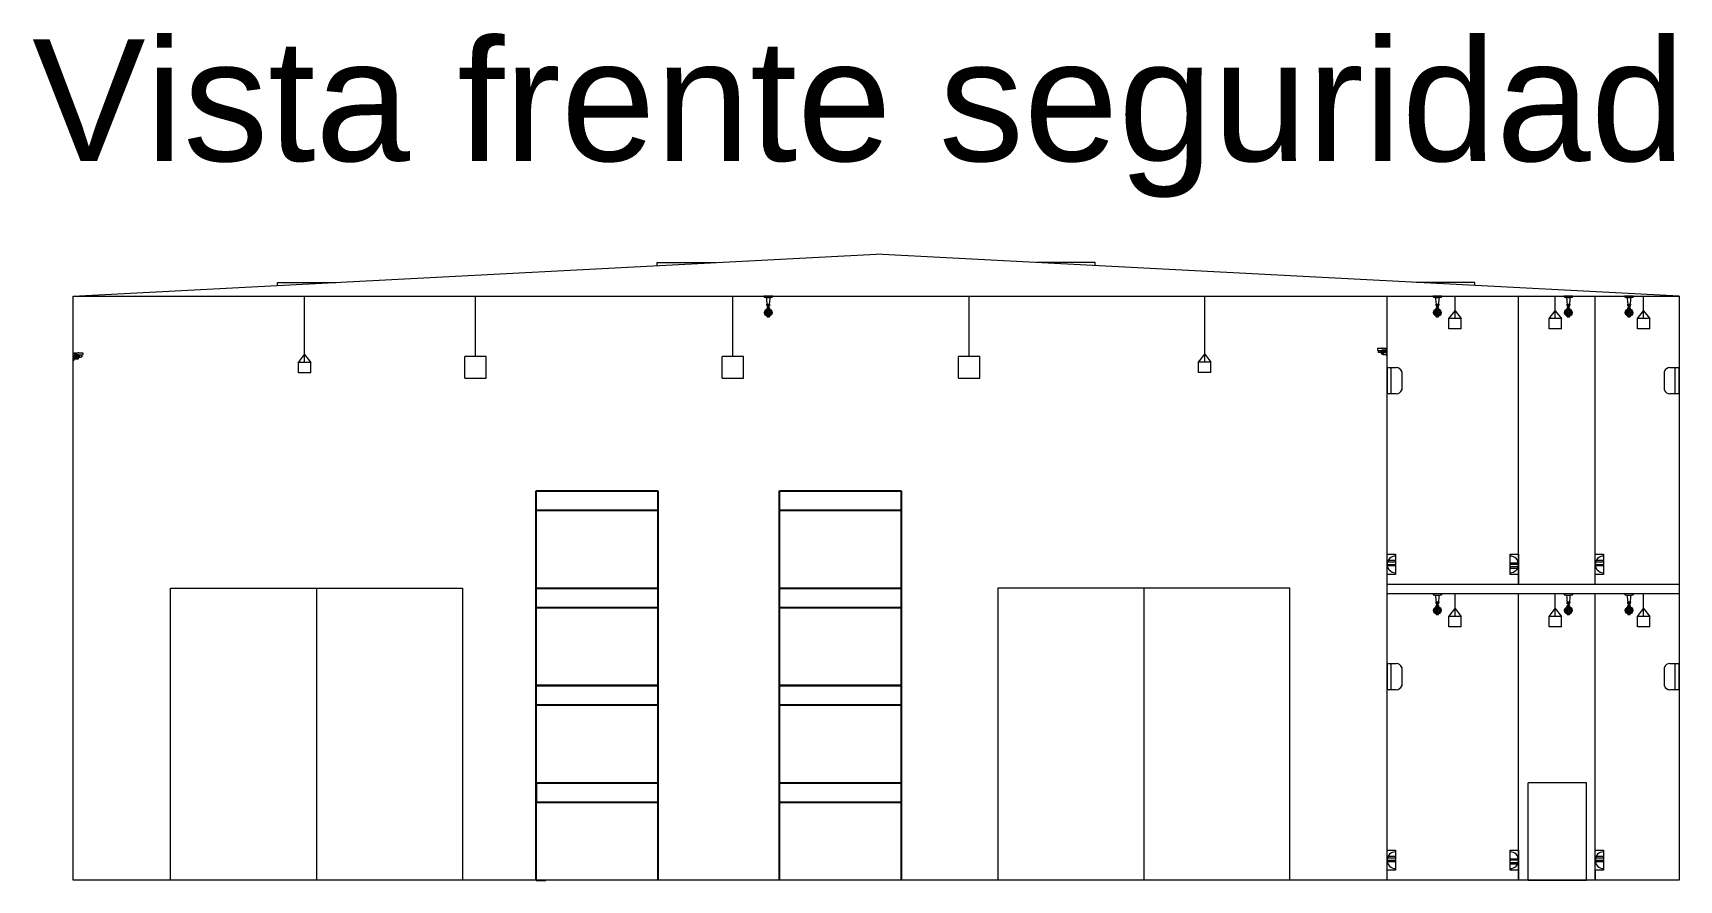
# Model space of a CAD drawing. Header units: millimetres. Extents: x -461 to 1315, y -154 to 152.
# Drawn here: x 1009.98 to 1043.81, y 25.52 to 42.94 of the extents above; entities that cross this region are included whole.
import ezdxf

# ---------------------------------------------------------------- set-up
doc = ezdxf.new("R2010")
doc.units = ezdxf.units.MM
doc.layers.get('0').update_dxf_attribs({"lineweight": 13})
for name, color, linetype, lineweight in [('A-AREA', 7, 'Continuous', 5), ('A-DOOR', 251, 'Continuous', 13), ('A-ROOF', 200, 'Continuous', 13), ('A-WALL', 253, 'Continuous', 15), ('E-AUXL', 72, 'Continuous', 13), ('E-LITE', 40, 'Continuous', 13)]:
    doc.layers.add(name, color=color, linetype=linetype, lineweight=lineweight)
doc.layers.add('C-TRAL', color=212, linetype='Continuous')
doc.styles.get("Standard").update_dxf_attribs({"font": 'arial.ttf'})

# ---------------------------------------------------------------- blocks, each defined once
blk = doc.blocks.new('HB75_SIDE-WALL')
at = {"lineweight": 0}
for p, q in [((-3.9, 0.7), (-3.9, 0.5)), ((-3.8, 0.7), (-3.8, 0.5)), ((-3.8, 0.7), (-3.8, 0.5)), ((-3.8, 0.7), (-3.8, 0.5)), ((-3.7, 3.7), (-3.7, 3.6)), ((-3.7, 3.7), (-3.7, 3.6)), ((-3.7, 0.7), (-3.7, 0.5)), ((-3.7, 0.7), (-3.7, 0.5)), ((-3.6, 3.7), (-3.6, 3.6)), ((-3.6, 3.7), (-3.6, 3.6)), ((-3.6, 3.7), (-3.6, 3.6)), ((-3.6, 3.7), (-3.6, 3.6)), ((-3.6, 3.7), (-3.6, 3.6)), ((-3.6, 0.7), (-3.6, 0.5)), ((-3.6, 0.7), (-3.6, 0.5)), ((-3.6, 0.7), (-3.6, 0.5)), ((-3.5, 3.7), (-3.5, 3.6)), ((-3.5, 3.7), (-3.5, 3.6)), ((-3.5, 3.7), (-3.5, 3.6)), ((-3.5, 3.7), (-3.5, 3.6)), ((-3.5, 3.7), (-3.5, 3.6)), ((-3.5, 0.7), (-3.5, 0.5)), ((-3.4, 3.7), (-3.4, 3.6)), ((-3.4, 3.7), (-3.4, 3.6)), ((-3.4, 3.7), (-3.4, 3.6)), ((-3.4, 3.7), (-3.4, 3.6)), ((-3.4, 3.7), (-3.4, 3.6)), ((-3.4, 0.7), (-3.4, 0.5)), ((-3.4, 0.7), (-3.4, 0.5)), ((-3.4, 0.7), (-3.4, 0.5)), ((-3.3, 3.7), (-3.3, 3.6)), ((-3.3, 3.7), (-3.3, 3.6)), ((-3.3, 3.7), (-3.3, 3.6)), ((-3.3, 0.7), (-3.3, 0.5)), ((-3.3, 0.7), (-3.3, 0.5)), ((-3.3, 0.7), (-3.3, 0.5)), ((-3.2, 0.7), (-3.2, 0.5)), ((-3.2, 0.7), (-3.2, 0.5)), ((-3.1, 0.7), (-3.1, 0.5)), ((-3.1, 0.7), (-3.1, 0.5))]:
    blk.add_line(p, q, dxfattribs=at)
blk.add_line((-0.9, 2.3), (-0.9, 1.9))
for points in [[(-0.6, 3.6), (-6.5, 3.6), (-6.5, 3.2, 0.023647), (-6.5, 3.2, 0.073045), (-6.3, 2.2, 0.305112), (-6.1, 2.1), (-4.6, 2.1, 0.030231), (-4.6, 2.1, 0.037695), (-3, 2.4, -0.066409), (-0.9, 2.7, 0.383469), (-0.7, 2.9)], [(-5.7, 2.1), (-5.7, 0.9, -0.199735), (-5.8, 1), (-5.8, 2.1)], [(-4.1, 2.2), (-4.1, 0.8, -0.017519), (-5.7, 0.9), (-5.7, 2.1), (-4.6, 2.1, 0.030231), (-4.6, 2.1, 0.011991)], [(-4, 2.2), (-4, 0.8, -0.374579), (-4.1, 0.8), (-4.1, 2.2, 0.002666)], [(-1.3, 2.7, -0.048561), (-1.1, 2.2, -0.15646), (-1.1, 2, -0.064172), (-1.3, 1.4, -0.183015), (-1.4, 1.3, -0.059758), (-2.9, 0.9, 0.070877), (-3.3, 0.9), (-3.5, 0.9, -0.022912), (-4, 0.9), (-4, 2.2, 0.023024), (-3, 2.4, -0.054644)], [(-2.9, 0.9, 0.070877), (-3.3, 0.9), (-3.5, 0.9, -0.022912), (-4, 0.9), (-4, 0.7, 0.414214), (-3.9, 0.7), (-3, 0.7, 0.328756), (-3, 0.7), (-3, 0.9, -0.293652)], [(-1.4, 1.5), (-1.3, 1.5), (-1.4, 1.5, -0.063661), (-3.9, 1.2, 0.062911)], [(-3.3, -0.3), (-3.6, -0.2, -0.354119), (-3.6, -0.2), (-3.6, 0.2, -0.354119), (-3.6, 0.2), (-3.3, 0.3)], [(-3.1, 2.4, -0.006319), (-3.4, 2.3, 0.371824), (-3.3, 2.3), (-1.3, 2.3, 1), (-1.3, 2.4)], [(-3.3, 2.2), (-1.2, 2.2, -1), (-1.2, 2.1), (-3.3, 2.1, -1)], [(-3.3, 2), (-1.3, 2, -1), (-1.3, 1.9), (-3.3, 1.9, -1)], [(-3.3, -0.3), (-3.3, 0.3, -0.379778), (-3.3, 0.4), (-2.7, 0.5), (-2.7, -0.5), (-3.3, -0.4, -0.379778)], [(0, 1.5), (-0.2, 1.5, 0.27722), (-0.3, 1.4, 0.0221), (-0.4, 0.9, -0.362038), (-0.6, 0.6, 0.020914), (-2.7, 0.5, 0.377742), (-2.7, 0.4), (-2.7, -0.4, 0.377742), (-2.7, -0.5, 0.020914), (-0.6, -0.6, -0.362038), (-0.4, -0.9, 0.0221), (-0.3, -1.4, 0.27722), (-0.2, -1.5), (0, -1.5)], [(-0.9, 2.3, -0.414214), (-0.9, 2.2), (-1.1, 2.2), (-1.1, 2.4), (-0.9, 2.4, -0.414214), (-0.9, 2.3)], [(-1.1, 1.8, 0.018604), (-1.1, 2, 0.15646), (-1.1, 2.2, 0.018604), (-1.1, 2.4), (-1.1, 2.4, -0.414214), (-1.1, 2.4), (-1.1, 1.9, -0.414214), (-1.1, 1.8)], [(-1.1, 2), (-0.9, 2, 0.414214), (-0.9, 2), (-0.9, 2.2, 0.414214), (-0.9, 2.2), (-1.1, 2.2)], [(-0.9, 2, 0.414214), (-0.9, 2), (-1.1, 2), (-1.1, 1.9), (-0.9, 1.9, 0.414214), (-0.9, 1.9)]]:
    blk.add_lwpolyline(points, format="xyb", close=True)
at = {"lineweight": 0, "flags": 128}
for points in [[(-3.9, 0.7), (-3.9, 0.7), (-3.1, 0.7), (-3.1, 0.7)], [(-3.9, 0.7), (-3.1, 0.7), (-3.1, 0.5), (-3.9, 0.5)], [(-3.1, 0.5), (-3.1, 0.5), (-3.9, 0.5), (-3.9, 0.5)], [(-3.2, 0.7), (-3.2, 0.7), (-3.8, 0.7), (-3.8, 0.7)], [(-3.2, 0.5), (-3.2, 0.5), (-3.8, 0.5), (-3.8, 0.5)], [(-3.5, 3.7), (-3.7, 3.7), (-3.7, 3.7), (-3.5, 3.7)], [(-3.5, 3.7), (-3.5, 3.7), (-3.7, 3.7), (-3.7, 3.6), (-3.3, 3.6), (-3.3, 3.7), (-3.4, 3.7), (-3.4, 3.7)], [(-3.7, 3.6), (-3.7, 3.6), (-3.3, 3.6), (-3.3, 3.6)], [(-3.3, 3.6), (-3.3, 3.6), (-3.7, 3.6), (-3.7, 3.6)], [(-3.6, 3.6), (-3.6, 3.6), (-3.3, 3.6), (-3.3, 3.6)], [(-3.3, 3.7), (-3.3, 3.7), (-3.4, 3.7), (-3.4, 3.7)]]:
    blk.add_lwpolyline(points, close=True, dxfattribs=at)
blk.add_lwpolyline([(-3.6, 0.4), (-3.6, 0.5), (-3.4, 0.5), (-3.4, 0.4)], close=True)
for points in [[(-3.3, 0.4, 0.386667), (-3.4, 0.4), (-3.6, 0.4, 0.423228), (-3.6, 0.4), (-3.6, 0.2)], [(-1.3, 2.7), (-1.1, 2.2, -0.110268), (-1.1, 2.1), (-1.3, 1.5)]]:
    blk.add_lwpolyline(points, format="xyb")
blk.add_lwpolyline([(-3.3, 0.3), (-3.3, 0.3)])
blk.add_arc((5.7, 0), 6.15, 172.0418, 187.9582)
blk = doc.blocks.new('HB75_FACE')
at = {"lineweight": 0}
for p, q in [((-0.39, -4.19), (-0.39, -4.04)), ((-0.35, -4.19), (-0.35, -4.04)), ((-0.32, -4.19), (-0.32, -4.04)), ((-0.28, -4.19), (-0.28, -4.04)), ((-0.24, -4.19), (-0.24, -4.04)), ((-0.2, -4.19), (-0.2, -4.04)), ((-0.16, -4.19), (-0.16, -4.04)), ((-0.12, -4.19), (-0.12, -4.04)), ((-0.08, -4.19), (-0.08, -4.04)), ((-0.04, -4.19), (-0.04, -4.04)), ((0.04, -4.19), (0.04, -4.04)), ((0.08, -4.19), (0.08, -4.04)), ((0.12, -4.19), (0.12, -4.04)), ((0.16, -4.19), (0.16, -4.04)), ((0.2, -4.19), (0.2, -4.04)), ((0.24, -4.19), (0.24, -4.04)), ((0.28, -4.19), (0.28, -4.04)), ((0.31, -4.19), (0.31, -4.04)), ((0.35, -4.19), (0.35, -4.04)), ((0.39, -4.19), (0.39, -4.04))]:
    blk.add_line(p, q, dxfattribs=at)
for points in [[(-1.54, 0), (-1.48, -0.22, 0.27722), (-1.38, -0.31, 0.0221), (-0.85, -0.4, -0.362038), (-0.64, -0.64, 0.020914), (-0.46, -2.66, 0.377742), (-0.43, -2.7), (0.43, -2.7, 0.377742), (0.46, -2.66, 0.020914), (0.64, -0.64, -0.362038), (0.85, -0.4, 0.0221), (1.38, -0.31, 0.27722), (1.48, -0.22), (1.54, 0)], [(0.35, -3.34), (-0.35, -3.34, -0.379778), (-0.39, -3.31), (-0.46, -2.7), (0.46, -2.7), (0.39, -3.31, -0.379778)], [(-0.24, -4.37), (-0.23, -4.28, -0.080856), (0.23, -4.28), (0.24, -4.37, 0.093119)], [(-0.1, -3.64), (-0.16, -3.86, 0.423228), (-0.13, -3.89), (0.13, -3.89, 0.423228), (0.16, -3.86), (0.1, -3.64), (0.15, -3.6), (0.15, -3.48, 0.969782), (-0.15, -3.48), (-0.15, -3.6)], [(-0.43, -6.9), (-0.39, -7.07), (0.39, -7.07), (0.43, -6.9, -0.16948)]]:
    blk.add_lwpolyline(points, format="xyb", close=True)
at = {"lineweight": 0, "flags": 128}
for points in [[(-0.41, -4.04), (-0.39, -4.02), (0.39, -4.02), (0.41, -4.04)], [(0.41, -4.19), (-0.41, -4.19), (-0.41, -4.04), (0.41, -4.04)], [(0.41, -4.19), (0.39, -4.21), (-0.39, -4.21), (-0.41, -4.19)], [(-0.33, -4.02), (-0.33, -4), (0.33, -4), (0.33, -4.02)], [(-0.33, -4.21), (-0.33, -4.23), (0.33, -4.23), (0.33, -4.21)]]:
    blk.add_lwpolyline(points, close=True, dxfattribs=at)
blk.add_lwpolyline([(-0.1, -3.64), (-0.2, -3.64, -0.354119), (-0.24, -3.61), (-0.3, -3.34), (0.3, -3.34), (0.24, -3.61, -0.354119), (0.2, -3.64), (0.1, -3.64)], format="xyb")
blk.add_lwpolyline([(0.13, -3.89), (0.13, -4), (-0.13, -4), (-0.13, -3.89)], close=True)
blk.add_lwpolyline([(0.13, -4.27), (0.13, -4.23), (-0.13, -4.23), (-0.13, -4.27)])
for radius in [1.31, 1.2, 1.09, 1.06, 0.741, 0.665, 0.291]:
    blk.add_circle((0, -5.66), radius)
blk.add_arc((0, 5.68), 6.15, 262.0418, 277.9582)
blk = doc.blocks.new('Aireaconcidicionado laterial')
at = {"layer": 'E-LITE'}
for p, q in [((887.092, 29.722), (887.28, 29.722)), ((887.092, 29.722), (887.092, 29.182)), ((887.177, 29.182), (887.177, 29.722)), ((887.392, 29.64), (887.392, 29.264)), ((887.28, 29.182), (887.092, 29.182))]:
    blk.add_line(p, q, dxfattribs=at)
for centre, start, end in [((887.28, 29.605), 17.521, 90), ((887.28, 29.299), 270, 342.479)]:
    blk.add_arc(centre, 0.117, start, end, dxfattribs=at)
blk = doc.blocks.new('BLOQUELATERALDETOMA')
at = {"layer": 'E-LITE'}
for p, q in [((887.092, 31.966), (887.264, 31.966)), ((887.092, 31.55), (887.092, 31.966)), ((887.264, 31.803), (887.098, 31.803)), ((887.264, 31.834), (887.11, 31.834)), ((887.264, 31.966), (887.264, 31.55)), ((887.264, 31.803), (887.264, 31.834)), ((887.092, 31.758), (887.264, 31.758)), ((887.264, 31.727), (887.092, 31.727)), ((887.264, 31.55), (887.092, 31.55))]:
    blk.add_line(p, q, dxfattribs=at)
blk.add_arc((887.264, 31.758), 0.171, 90, 270, dxfattribs=at)

msp = doc.modelspace()

# ---------------------------------------------------------------- linework, layer by layer
at = {"layer": 'A-AREA'}
for p, q in [((1010.812, 25.525, 0.024), (1010.812, 37.525, 0.024)), ((1010.812, 37.525, 0.024), (1043.812, 37.525, 0.024)), ((1043.812, 37.525, 0.024), (1043.812, 25.525, 0.024)), ((1043.812, 25.525, 0.024), (1010.812, 25.525, 0.024))]:
    msp.add_line(p, q, dxfattribs=at)
at = {"layer": 'A-DOOR'}
for p, q in [((1012.812, 25.525, 0.024), (1012.812, 31.525, 0.024)), ((1012.812, 31.525, 0.024), (1018.812, 31.525, 0.024)), ((1015.812, 31.525, 0.024), (1015.812, 25.525, 0.024)), ((1018.812, 31.525, 0.024), (1018.812, 25.525, 0.024)), ((1035.812, 31.525, 0.024), (1029.812, 31.525, 0.024)), ((1029.812, 31.525, 0.024), (1029.812, 25.525, 0.024)), ((1032.812, 31.525, 0.024), (1032.812, 25.525, 0.024)), ((1035.812, 25.525, 0.024), (1035.812, 31.525, 0.024)), ((1040.712, 25.525, 0.024), (1040.712, 27.525, 0.024)), ((1041.912, 27.525, 0.024), (1040.712, 27.525, 0.024)), ((1041.912, 25.525, 0.024), (1041.912, 27.525, 0.024)), ((1040.712, 25.525, 0.024), (1041.912, 25.525, 0.024))]:
    msp.add_line(p, q, dxfattribs=at)
at = {"layer": 'A-ROOF'}
for p in [(1010.812, 37.525, 0.024), (1043.812, 37.525, 0.024)]:
    msp.add_line(p, (1027.312, 38.389, 0.024), dxfattribs=at)
at = {"layer": 'A-WALL'}
for p, q in [((1037.812, 25.525, 0.024), (1037.812, 37.525, 0.024)), ((1040.512, 31.605, 0.024), (1040.512, 37.525, 0.024)), ((1042.087, 31.605, 0.024), (1042.087, 37.525, 0.024)), ((1040.512, 31.815, 0.024), (1040.512, 31.605, 0.024)), ((1037.812, 31.405, 0.024), (1037.812, 31.605, 0.024)), ((1037.812, 31.605, 0.024), (1043.812, 31.605, 0.024)), ((1043.812, 31.405, 0.024), (1037.812, 31.405, 0.024)), ((1040.512, 25.525, 0.024), (1040.512, 31.405, 0.024)), ((1042.087, 25.525, 0.024), (1042.087, 31.405, 0.024)), ((1040.512, 25.74, 0.024), (1040.512, 25.525, 0.024)), ((1042.087, 25.74, 0.024), (1042.087, 25.525, 0.024))]:
    msp.add_line(p, q, dxfattribs=at)
at = {"layer": 'C-TRAL'}
for p, q in [((1020.324, 31.525, 0.024), (1020.324, 33.525, 0.024)), ((1020.324, 33.525, 0.024), (1022.824, 33.525, 0.024)), ((1020.324, 33.525, 0.024), (1022.824, 33.525, 0.024)), ((1022.824, 33.525, 0.024), (1022.824, 31.525, 0.024)), ((1025.324, 31.525, 0.024), (1025.324, 33.525, 0.024)), ((1025.324, 33.525, 0.024), (1027.824, 33.525, 0.024)), ((1025.324, 33.525, 0.024), (1027.824, 33.525, 0.024)), ((1025.324, 33.525, 0.024), (1027.824, 33.525, 0.024)), ((1027.824, 33.525, 0.024), (1027.824, 31.525, 0.024)), ((1020.324, 33.125, 0.024), (1022.824, 33.125, 0.024)), ((1025.324, 33.125, 0.024), (1027.824, 33.125, 0.024)), ((1020.324, 29.525, 0.024), (1020.324, 31.525, 0.024)), ((1020.324, 31.525, 0.024), (1022.824, 31.525, 0.024)), ((1020.324, 31.525, 0.024), (1022.824, 31.525, 0.024)), ((1022.824, 31.525, 0.024), (1022.824, 29.525, 0.024)), ((1025.324, 29.525, 0.024), (1025.324, 31.525, 0.024)), ((1025.324, 31.525, 0.024), (1027.824, 31.525, 0.024)), ((1025.324, 31.525, 0.024), (1027.824, 31.525, 0.024)), ((1025.324, 31.525, 0.024), (1027.824, 31.525, 0.024)), ((1027.824, 31.525, 0.024), (1027.824, 29.525, 0.024)), ((1020.324, 31.125, 0.024), (1022.824, 31.125, 0.024)), ((1025.324, 31.125, 0.024), (1027.824, 31.125, 0.024)), ((1020.324, 27.525, 0.024), (1020.324, 29.525, 0.024)), ((1022.824, 29.525, 0.024), (1020.324, 29.525, 0.024)), ((1020.324, 29.525, 0.024), (1022.824, 29.525, 0.024)), ((1022.824, 29.525, 0.024), (1022.824, 29.525, 0.024)), ((1022.824, 29.525, 0.024), (1022.824, 27.525, 0.024)), ((1025.324, 27.525, 0.024), (1025.324, 29.525, 0.024)), ((1027.824, 29.525, 0.024), (1025.324, 29.525, 0.024)), ((1027.824, 29.525, 0.024), (1025.324, 29.525, 0.024)), ((1025.324, 29.525, 0.024), (1027.824, 29.525, 0.024)), ((1027.824, 29.525, 0.024), (1027.824, 29.525, 0.024)), ((1027.824, 29.525, 0.024), (1027.824, 27.525, 0.024)), ((1020.324, 29.125, 0.024), (1022.824, 29.125, 0.024)), ((1025.324, 29.125, 0.024), (1027.824, 29.125, 0.024)), ((1020.324, 27.525, 0.024), (1022.824, 27.525, 0.024)), ((1020.324, 25.525, 0.024), (1020.324, 27.525, 0.024)), ((1020.324, 27.525, 0.024), (1020.324, 27.125, 0.024)), ((1022.824, 27.525, 0.024), (1022.824, 25.525, 0.024)), ((1025.324, 27.525, 0.024), (1027.824, 27.525, 0.024)), ((1025.324, 25.525, 0.024), (1025.324, 27.525, 0.024)), ((1025.324, 27.525, 0.024), (1027.824, 27.525, 0.024)), ((1027.824, 27.525, 0.024), (1027.824, 25.525, 0.024)), ((1020.324, 27.125, 0.024), (1022.824, 27.125, 0.024)), ((1025.324, 27.125, 0.024), (1027.824, 27.125, 0.024)), ((1020.324, 25.525, 0.024), (1020.524, 25.525, 0.024))]:
    msp.add_line(p, q, dxfattribs=at)
at = {"layer": 'E-AUXL'}
for p, q in [((1022.812, 38.153, 0.024), (1022.812, 38.216, 0.024)), ((1022.812, 38.216, 0.024), (1024.012, 38.216, 0.024)), ((1031.812, 38.216, 0.024), (1030.612, 38.216, 0.024)), ((1031.812, 38.153, 0.024), (1031.812, 38.216, 0.024)), ((1015.012, 37.745, 0.024), (1015.012, 37.808, 0.024)), ((1015.012, 37.808, 0.024), (1016.212, 37.808, 0.024)), ((1039.612, 37.808, 0.024), (1038.412, 37.808, 0.024)), ((1039.612, 37.745, 0.024), (1039.612, 37.808, 0.024))]:
    msp.add_line(p, q, dxfattribs=at)
at = {"layer": 'E-LITE'}
for p, q in [((1015.565, 36.323, 0.024), (1015.565, 37.525, 0.024)), ((1019.08, 36.286, 0.048), (1019.08, 37.525, 0.024)), ((1024.368, 36.286, 0.024), (1024.368, 37.525, 0.024)), ((1029.22, 36.286, 0.048), (1029.22, 37.525, 0.024)), ((1034.065, 36.331, 0.024), (1034.065, 37.532, 0.024)), ((1039.083, 37.064, 0.024), (1039.209, 37.224, 0.024)), ((1039.209, 37.224, 0.024), (1039.209, 37.525, 0.024)), ((1039.209, 37.064, 0.024), (1039.209, 37.224, 0.024)), ((1039.209, 37.224, 0.024), (1039.336, 37.064, 0.024)), ((1041.14, 37.064, 0.04), (1041.267, 37.224, 0.04)), ((1041.267, 37.224, 0.04), (1041.267, 37.525, 0.04)), ((1041.267, 37.064, 0.04), (1041.267, 37.224, 0.04)), ((1041.267, 37.224, 0.04), (1041.393, 37.064, 0.04)), ((1042.957, 37.064, 0.055), (1043.084, 37.224, 0.055)), ((1043.084, 37.224, 0.055), (1043.084, 37.525, 0.055)), ((1043.084, 37.064, 0.055), (1043.084, 37.224, 0.055)), ((1043.084, 37.224, 0.055), (1043.211, 37.064, 0.055)), ((1039.083, 36.851, 0.024), (1039.083, 37.064, 0.024)), ((1039.336, 37.064, 0.024), (1039.083, 37.064, 0.024)), ((1039.336, 36.851, 0.024), (1039.336, 37.064, 0.024)), ((1041.14, 36.851, 0.04), (1041.14, 37.064, 0.04)), ((1041.393, 37.064, 0.04), (1041.14, 37.064, 0.04)), ((1041.393, 36.851, 0.04), (1041.393, 37.064, 0.04)), ((1042.957, 36.851, 0.055), (1042.957, 37.064, 0.055)), ((1043.211, 37.064, 0.055), (1042.957, 37.064, 0.055)), ((1043.211, 36.851, 0.055), (1043.211, 37.064, 0.055)), ((1039.336, 36.851, 0.026), (1039.083, 36.851, 0.024)), ((1041.393, 36.851, 0.042), (1041.14, 36.851, 0.04)), ((1043.211, 36.851, 0.057), (1042.957, 36.851, 0.055)), ((1015.439, 36.163, 0.024), (1015.565, 36.323, 0.024)), ((1015.565, 36.163, 0.024), (1015.565, 36.323, 0.024)), ((1015.565, 36.323, 0.024), (1015.692, 36.163, 0.024)), ((1019.3, 36.286, 0.048), (1018.86, 36.286, 0.048)), ((1018.86, 35.843, 0.048), (1018.86, 36.286, 0.048)), ((1019.3, 35.843, 0.048), (1019.3, 36.286, 0.048)), ((1024.588, 36.286, 0.024), (1024.149, 36.286, 0.024)), ((1024.149, 35.843, 0.024), (1024.149, 36.286, 0.024)), ((1024.588, 35.843, 0.024), (1024.588, 36.286, 0.024)), ((1029.44, 36.286, 0.048), (1029.001, 36.286, 0.048)), ((1029.001, 35.843, 0.048), (1029.001, 36.286, 0.048)), ((1029.44, 35.843, 0.048), (1029.44, 36.286, 0.048)), ((1033.939, 36.171, 0.024), (1034.065, 36.331, 0.024)), ((1034.065, 36.171, 0.024), (1034.065, 36.331, 0.024)), ((1034.065, 36.331, 0.024), (1034.192, 36.171, 0.024)), ((1015.439, 35.95, 0.024), (1015.439, 36.163, 0.024)), ((1015.692, 36.163, 0.024), (1015.439, 36.163, 0.024)), ((1015.692, 35.95, 0.026), (1015.439, 35.95, 0.024)), ((1015.692, 35.95, 0.024), (1015.692, 36.163, 0.024)), ((1019.3, 35.843, 0.048), (1019.3, 35.987, 0.048)), ((1024.588, 35.843, 0.024), (1024.588, 35.987, 0.024)), ((1029.44, 35.843, 0.048), (1029.44, 35.987, 0.048)), ((1033.939, 35.958, 0.024), (1033.939, 36.171, 0.024)), ((1034.192, 36.171, 0.024), (1033.939, 36.171, 0.024)), ((1033.939, 35.958, 0.024), (1033.939, 36.171, 0.024)), ((1034.192, 36.171, 0.024), (1033.939, 36.171, 0.024)), ((1034.192, 35.958, 0.026), (1033.939, 35.958, 0.024)), ((1034.192, 35.958, 0.024), (1034.192, 36.171, 0.024)), ((1034.192, 35.958, 0.024), (1034.192, 36.171, 0.024)), ((1018.86, 35.843, 0.048), (1019.3, 35.843, 0.048)), ((1024.149, 35.843, 0.024), (1024.588, 35.843, 0.024)), ((1029.001, 35.843, 0.048), (1029.44, 35.843, 0.048)), ((1039.209, 31.104, 0.024), (1039.209, 31.405, 0.024)), ((1041.267, 31.104, 0.04), (1041.267, 31.405, 0.04)), ((1043.084, 31.104, 0.053), (1043.084, 31.405, 0.053)), ((1039.083, 30.944, 0.024), (1039.209, 31.104, 0.024)), ((1039.083, 30.731, 0.024), (1039.083, 30.944, 0.024)), ((1039.336, 30.944, 0.024), (1039.083, 30.944, 0.024)), ((1039.209, 30.944, 0.024), (1039.209, 31.104, 0.024)), ((1039.209, 31.104, 0.024), (1039.336, 30.944, 0.024)), ((1039.336, 30.731, 0.024), (1039.336, 30.944, 0.024)), ((1041.14, 30.944, 0.04), (1041.267, 31.104, 0.04)), ((1041.14, 30.731, 0.04), (1041.14, 30.944, 0.04)), ((1041.393, 30.944, 0.04), (1041.14, 30.944, 0.04)), ((1041.267, 30.944, 0.04), (1041.267, 31.104, 0.04)), ((1041.267, 31.104, 0.04), (1041.393, 30.944, 0.04)), ((1041.393, 30.731, 0.04), (1041.393, 30.944, 0.04)), ((1042.957, 30.944, 0.053), (1043.084, 31.104, 0.053)), ((1042.957, 30.731, 0.053), (1042.957, 30.944, 0.053)), ((1043.211, 30.944, 0.053), (1042.957, 30.944, 0.053)), ((1043.084, 30.944, 0.053), (1043.084, 31.104, 0.053)), ((1043.084, 31.104, 0.053), (1043.211, 30.944, 0.053)), ((1043.211, 30.731, 0.053), (1043.211, 30.944, 0.053)), ((1039.336, 30.731, 0.026), (1039.083, 30.731, 0.024)), ((1041.393, 30.731, 0.042), (1041.14, 30.731, 0.04)), ((1043.211, 30.731, 0.055), (1042.957, 30.731, 0.053))]:
    msp.add_line(p, q, dxfattribs=at)

# ---------------------------------------------------------------- block references
at = {"layer": 'E-AUXL'}
for name, p, xscale, yscale, zscale in [('HB75_FACE', (1025.094, 37.525, 0.024), 0.05973450935141873, 0.05973450935141873, 0.05973450935141873), ('HB75_FACE', (1038.845, 37.525, 0.024), 0.05973450935141873, 0.05973450935141873, 0.05973450935141873), ('HB75_FACE', (1041.539, 37.525, 0.024), 0.05973450935141873, 0.05973450935141873, 0.05973450935141873), ('HB75_FACE', (1042.784, 37.525, 0.024), 0.05973450935141873, 0.05973450935141873, 0.05973450935141873), ('HB75_SIDE-WALL', (1010.812, 36.248), -0.03046007005135653, 0.03046007005135653, 0.03046007005135653), ('HB75_SIDE-WALL', (1037.812, 36.341), 0.03046007005135653, 0.03046007005135653, 0.03046007005135653), ('HB75_FACE', (1038.845, 31.405), 0.05973450935141873, 0.05973450935141873, 0.05973450935141873), ('HB75_FACE', (1041.539, 31.405), 0.05973450935141873, 0.05973450935141873, 0.05973450935141873), ('HB75_FACE', (1042.784, 31.405), 0.05973450935141873, 0.05973450935141873, 0.05973450935141873)]:
    msp.add_blockref(name, p, dxfattribs=dict(at, xscale=xscale, yscale=yscale, zscale=zscale))
at = {"layer": 'E-LITE'}
for name, p in [('Aireaconcidicionado laterial', (150.72, 6.335, 0.024)), ('BLOQUELATERALDETOMA', (150.72, 0.255, 0.024)), ('BLOQUELATERALDETOMA', (154.995, 0.255, 0.024)), ('Aireaconcidicionado laterial', (150.72, 0.255, 0.024)), ('BLOQUELATERALDETOMA', (150.72, -5.825, 0.024)), ('BLOQUELATERALDETOMA', (154.995, -5.825, 0.024))]:
    msp.add_blockref(name, p, dxfattribs=at)
for name, p, rotation in [('Aireaconcidicionado laterial', (1930.904, 65.239, 0.024), 180), ('BLOQUELATERALDETOMA', (1927.604, 63.771, 0.024), 179.9999999999687), ('Aireaconcidicionado laterial', (1930.904, 59.159, 0.024), 180), ('BLOQUELATERALDETOMA', (1927.604, 57.691, 0.024), 179.9999999999687)]:
    msp.add_blockref(name, p, dxfattribs=dict(at, rotation=rotation))

# ---------------------------------------------------------------- texts
at = {"layer": 'A-AREA', "insert": (1009.967, 42.802, 0.024), "char_height": 2.5, "attachment_point": 1}
msp.add_mtext_dynamic_manual_height_columns('Vista frente seguridad', width=46.63284, gutter_width=12.5, heights=[0], dxfattribs=at)

doc.saveas('drawing.dxf')
